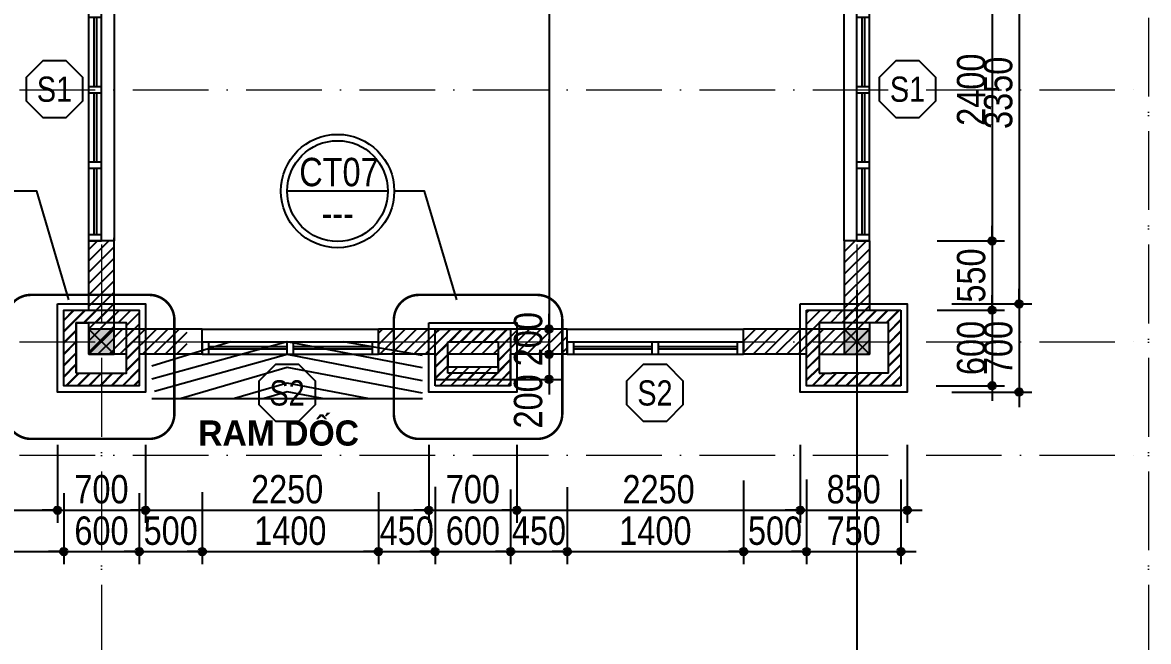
# Model space of a CAD drawing. Header units: millimetres. Extents: x 1201 to 176852, y 279 to 65351.
# Drawn here: x 32302 to 41245, y 6168 to 11081 of the extents above; entities that cross this region are included whole.
import ezdxf
from ezdxf.enums import TextEntityAlignment as Align

# ---------------------------------------------------------------- set-up
doc = ezdxf.new("R2010")
doc.units = ezdxf.units.MM
doc.linetypes.add('ACAD_ISO10W100', pattern=[18, 12, -3, 0, -3])
doc.linetypes.add('DASHED2', pattern=[0.375, 0.25, -0.125])
for name, color, linetype in [('009', 251, 'Continuous'), ('daucat', 220, 'Continuous'), ('DIM', 1, 'Continuous'), ('DOOR', 20, 'Continuous'), ('HACTH', 8, 'Continuous'), ('MEDIUM', 2, 'Continuous'), ('TAGS', 60, 'Continuous'), ('TEXT', 7, 'Continuous'), ('TUONG', 131, 'Continuous'), ('WALL', 4, 'Continuous')]:
    doc.layers.add(name, color=color, linetype=linetype)
doc.layers.add('NET-THAY', color=2, linetype='Continuous', lineweight=13)
doc.layers.add('TRUC', color=24, linetype='Continuous', lineweight=0)
doc.styles.add('HEL-CONDENSE', font='')
doc.styles.add('SWISS-CONDENSE', font='')
doc.styles.add('VNI-HELVE-CONDENSEN', font='')
doc.styles.get('HEL-CONDENSE').set_extended_font_data('VNI-Helve-Condense')
doc.styles.get('SWISS-CONDENSE').set_extended_font_data('VNI-Swiss-Condense')
doc.styles.get('VNI-HELVE-CONDENSEN').set_extended_font_data('VNI-Helve-Condense')
doc.dimstyles.new('D100', dxfattribs={"dimtxt": 225, "dimasz": 1.2, "dimexe": 100, "dimexo": 0, "dimgap": 50, "dimtad": 1, "dimdec": 0, "dimzin": 13, "dimdsep": 46, "dimtxsty": 'HEL-CONDENSE', "dimblk": 'D50', "dimcen": 0, "dimclrd": 1, "dimclre": 1, "dimclrt": 7, "dimadec": 0, "dimazin": 0, "dimtfac": 1, "dimtdec": 0, "dimtmove": 0, "dimatfit": 3, "dimldrblk": 'D50', "dimfxl": 1, "dimtolj": 1, "dimtzin": 13, "dimarcsym": 0})

# ---------------------------------------------------------------- blocks, each defined once
blk = doc.blocks.new('D50')
at = {"layer": 'DIM'}
blk.add_hatch(color=256, dxfattribs=at).paths.add_polyline_path([(25, 0, 1), (-25, 0, 1)])
blk.add_line((25, 0), (100, 0), dxfattribs=at)
blk.add_circle((0, 0), 25, dxfattribs=at)
blk = doc.blocks.new('*D187')
at = {"layer": 'DEFPOINTS', "color": 0, "transparency": 16777216}
for p in [(38929.1, 8956.3), (32929.1, 3626.6), (38929.1, 2865)]:
    blk.add_point(p, dxfattribs=at)
at = {"layer": 'DIM', "color": 1, "lineweight": -2, "transparency": 16777216}
for p, q in [((38929.1, 8956.3), (38929.1, 2765)), ((32929.1, 3626.6), (32929.1, 2765)), ((32930.3, 2865), (38927.9, 2865))]:
    blk.add_line(p, q, dxfattribs=at)
at = {"layer": 'DIM', "color": 1, "lineweight": -2, "transparency": 16777216, "xscale": 1.199999999999999, "yscale": 1.199999999999999, "zscale": 1.199999999999999, "rotation": 180}
blk.add_blockref('D50', (32929.1, 2865), dxfattribs=at)
at = {"layer": 'DIM', "color": 1, "lineweight": -2, "transparency": 16777216, "xscale": 1.199999999999999, "yscale": 1.199999999999999, "zscale": 1.199999999999999}
blk.add_blockref('D50', (38929.1, 2865), dxfattribs=at)
at = {"layer": 'DIM', "color": 7, "transparency": 16777216, "insert": (35929.1, 3029.9), "char_height": 225, "attachment_point": 5, "style": 'HEL-CONDENSE'}
blk.add_mtext('\\A1;6000', dxfattribs=at)
blk = doc.blocks.new('A$C225A2996')
at = {"layer": 'WALL'}
blk.add_hatch(color=4, dxfattribs=at).paths.add_polyline_path([(531.4, 81.6), (731.4, 81.6), (731.4, 281.6), (531.4, 281.6)])
at = {"layer": 'WALL', "color": 4}
for p, q in [((531.4, 281.6), (731.4, 81.6)), ((531.4, 81.6), (731.4, 281.6))]:
    blk.add_line(p, q, dxfattribs=at)
blk.add_lwpolyline([(531.4, 81.6), (731.4, 81.6), (731.4, 281.6), (531.4, 281.6)], close=True, dxfattribs=at)
blk = doc.blocks.new('*D140')
at = {"layer": 'DEFPOINTS', "color": 0, "transparency": 16777216}
for p in [(39683, 12197.7), (39683, 8847.7), (40217.9, 8847.7)]:
    blk.add_point(p, dxfattribs=at)
at = {"layer": 'DIM', "color": 1, "lineweight": -2, "transparency": 16777216}
for p, q in [((39683, 12197.7), (40317.9, 12197.7)), ((40217.9, 12196.5), (40217.9, 8848.9)), ((39683, 8847.7), (40317.9, 8847.7))]:
    blk.add_line(p, q, dxfattribs=at)
at = {"layer": 'DIM', "color": 1, "lineweight": -2, "transparency": 16777216, "xscale": 1.199999999999999, "yscale": 1.199999999999999, "zscale": 1.199999999999999}
for p, rotation in [((40217.9, 12197.7), 90), ((40217.9, 8847.7), 270)]:
    blk.add_blockref('D50', p, dxfattribs=dict(at, rotation=rotation))
at = {"layer": 'DIM', "color": 7, "transparency": 16777216, "insert": (40053, 10522.7), "char_height": 225, "attachment_point": 5, "rotation": 90, "style": 'HEL-CONDENSE'}
blk.add_mtext('\\A1;3350', dxfattribs=at)
blk = doc.blocks.new('*D141')
at = {"layer": 'DEFPOINTS', "color": 0, "transparency": 16777216}
for p in [(39683, 8847.7), (39683, 8147.7), (40217.9, 8147.7)]:
    blk.add_point(p, dxfattribs=at)
at = {"layer": 'DIM', "color": 1, "lineweight": -2, "transparency": 16777216}
for p, q in [((39683, 8847.7), (40317.9, 8847.7)), ((40217.9, 8846.5), (40217.9, 8148.9)), ((39683, 8147.7), (40317.9, 8147.7))]:
    blk.add_line(p, q, dxfattribs=at)
at = {"layer": 'DIM', "color": 1, "lineweight": -2, "transparency": 16777216, "xscale": 1.199999999999999, "yscale": 1.199999999999999, "zscale": 1.199999999999999}
for p, rotation in [((40217.9, 8847.7), 90), ((40217.9, 8147.7), 270)]:
    blk.add_blockref('D50', p, dxfattribs=dict(at, rotation=rotation))
at = {"layer": 'DIM', "color": 7, "transparency": 16777216, "insert": (40053, 8497.7), "char_height": 225, "attachment_point": 5, "rotation": 90, "style": 'HEL-CONDENSE'}
blk.add_mtext('\\A1;700', dxfattribs=at)
blk = doc.blocks.new('*D157')
at = {"layer": 'DEFPOINTS', "color": 0, "transparency": 16777216}
for p in [(30279.1, 7705.3), (32579.1, 7729.6), (32579.1, 7210.2)]:
    blk.add_point(p, dxfattribs=at)
at = {"layer": 'DIM', "color": 1, "lineweight": -2, "transparency": 16777216}
for p, q in [((30279.1, 7705.3), (30279.1, 7110.2)), ((32579.1, 7729.6), (32579.1, 7110.2)), ((30280.3, 7210.2), (32577.9, 7210.2))]:
    blk.add_line(p, q, dxfattribs=at)
at = {"layer": 'DIM', "color": 1, "lineweight": -2, "transparency": 16777216, "xscale": 1.199999999999999, "yscale": 1.199999999999999, "zscale": 1.199999999999999, "rotation": 180}
blk.add_blockref('D50', (30279.1, 7210.2), dxfattribs=at)
at = {"layer": 'DIM', "color": 1, "lineweight": -2, "transparency": 16777216, "xscale": 1.199999999999999, "yscale": 1.199999999999999, "zscale": 1.199999999999999}
blk.add_blockref('D50', (32579.1, 7210.2), dxfattribs=at)
at = {"layer": 'DIM', "color": 7, "transparency": 16777216, "insert": (31429.1, 7375.1), "char_height": 225, "attachment_point": 5, "style": 'HEL-CONDENSE'}
blk.add_mtext('\\A1;2300', dxfattribs=at)
blk = doc.blocks.new('*D158')
at = {"layer": 'DEFPOINTS', "color": 0, "transparency": 16777216}
for p in [(32579.1, 7729.6), (33279.1, 7729.6), (33279.1, 7210.2)]:
    blk.add_point(p, dxfattribs=at)
at = {"layer": 'DIM', "color": 1, "lineweight": -2, "transparency": 16777216}
for p, q in [((32579.1, 7729.6), (32579.1, 7110.2)), ((33279.1, 7729.6), (33279.1, 7110.2)), ((32580.3, 7210.2), (33277.9, 7210.2))]:
    blk.add_line(p, q, dxfattribs=at)
at = {"layer": 'DIM', "color": 1, "lineweight": -2, "transparency": 16777216, "xscale": 1.199999999999999, "yscale": 1.199999999999999, "zscale": 1.199999999999999, "rotation": 180}
blk.add_blockref('D50', (32579.1, 7210.2), dxfattribs=at)
at = {"layer": 'DIM', "color": 1, "lineweight": -2, "transparency": 16777216, "xscale": 1.199999999999999, "yscale": 1.199999999999999, "zscale": 1.199999999999999}
blk.add_blockref('D50', (33279.1, 7210.2), dxfattribs=at)
at = {"layer": 'DIM', "color": 7, "transparency": 16777216, "insert": (32929.1, 7375.1), "char_height": 225, "attachment_point": 5, "style": 'HEL-CONDENSE'}
blk.add_mtext('\\A1;700', dxfattribs=at)
blk = doc.blocks.new('*D159')
at = {"layer": 'DEFPOINTS', "color": 0, "transparency": 16777216}
for p in [(33279.1, 7729.6), (35529.1, 7729.6), (35529.1, 7210.2)]:
    blk.add_point(p, dxfattribs=at)
at = {"layer": 'DIM', "color": 1, "lineweight": -2, "transparency": 16777216}
for p, q in [((33279.1, 7729.6), (33279.1, 7110.2)), ((35529.1, 7729.6), (35529.1, 7110.2)), ((33280.3, 7210.2), (35527.9, 7210.2))]:
    blk.add_line(p, q, dxfattribs=at)
at = {"layer": 'DIM', "color": 1, "lineweight": -2, "transparency": 16777216, "xscale": 1.199999999999999, "yscale": 1.199999999999999, "zscale": 1.199999999999999, "rotation": 180}
blk.add_blockref('D50', (33279.1, 7210.2), dxfattribs=at)
at = {"layer": 'DIM', "color": 1, "lineweight": -2, "transparency": 16777216, "xscale": 1.199999999999999, "yscale": 1.199999999999999, "zscale": 1.199999999999999}
blk.add_blockref('D50', (35529.1, 7210.2), dxfattribs=at)
at = {"layer": 'DIM', "color": 7, "transparency": 16777216, "insert": (34404.1, 7375.1), "char_height": 225, "attachment_point": 5, "style": 'HEL-CONDENSE'}
blk.add_mtext('\\A1;2250', dxfattribs=at)
blk = doc.blocks.new('*D160')
at = {"layer": 'DEFPOINTS', "color": 0, "transparency": 16777216}
for p in [(35529.1, 7729.6), (36229.1, 7729.6), (36229.1, 7210.2)]:
    blk.add_point(p, dxfattribs=at)
at = {"layer": 'DIM', "color": 1, "lineweight": -2, "transparency": 16777216}
for p, q in [((35529.1, 7729.6), (35529.1, 7110.2)), ((36229.1, 7729.6), (36229.1, 7110.2)), ((35530.3, 7210.2), (36227.9, 7210.2))]:
    blk.add_line(p, q, dxfattribs=at)
at = {"layer": 'DIM', "color": 1, "lineweight": -2, "transparency": 16777216, "xscale": 1.199999999999999, "yscale": 1.199999999999999, "zscale": 1.199999999999999, "rotation": 180}
blk.add_blockref('D50', (35529.1, 7210.2), dxfattribs=at)
at = {"layer": 'DIM', "color": 1, "lineweight": -2, "transparency": 16777216, "xscale": 1.199999999999999, "yscale": 1.199999999999999, "zscale": 1.199999999999999}
blk.add_blockref('D50', (36229.1, 7210.2), dxfattribs=at)
at = {"layer": 'DIM', "color": 7, "transparency": 16777216, "insert": (35879.1, 7375.1), "char_height": 225, "attachment_point": 5, "style": 'HEL-CONDENSE'}
blk.add_mtext('\\A1;700', dxfattribs=at)
blk = doc.blocks.new('*D161')
at = {"layer": 'DEFPOINTS', "color": 0, "transparency": 16777216}
for p in [(36229.1, 7729.6), (38479.1, 7729.6), (38479.1, 7210.2)]:
    blk.add_point(p, dxfattribs=at)
at = {"layer": 'DIM', "color": 1, "lineweight": -2, "transparency": 16777216}
for p, q in [((36229.1, 7729.6), (36229.1, 7110.2)), ((38479.1, 7729.6), (38479.1, 7110.2)), ((36230.3, 7210.2), (38477.9, 7210.2))]:
    blk.add_line(p, q, dxfattribs=at)
at = {"layer": 'DIM', "color": 1, "lineweight": -2, "transparency": 16777216, "xscale": 1.199999999999999, "yscale": 1.199999999999999, "zscale": 1.199999999999999, "rotation": 180}
blk.add_blockref('D50', (36229.1, 7210.2), dxfattribs=at)
at = {"layer": 'DIM', "color": 1, "lineweight": -2, "transparency": 16777216, "xscale": 1.199999999999999, "yscale": 1.199999999999999, "zscale": 1.199999999999999}
blk.add_blockref('D50', (38479.1, 7210.2), dxfattribs=at)
at = {"layer": 'DIM', "color": 7, "transparency": 16777216, "insert": (37354.1, 7375.1), "char_height": 225, "attachment_point": 5, "style": 'HEL-CONDENSE'}
blk.add_mtext('\\A1;2250', dxfattribs=at)
blk = doc.blocks.new('*D162')
at = {"layer": 'DEFPOINTS', "color": 0, "transparency": 16777216}
for p in [(38479.1, 7729.6), (39329.1, 7729.6), (39329.1, 7210.2)]:
    blk.add_point(p, dxfattribs=at)
at = {"layer": 'DIM', "color": 1, "lineweight": -2, "transparency": 16777216}
for p, q in [((38479.1, 7729.6), (38479.1, 7110.2)), ((39329.1, 7729.6), (39329.1, 7110.2)), ((38480.3, 7210.2), (39327.9, 7210.2))]:
    blk.add_line(p, q, dxfattribs=at)
at = {"layer": 'DIM', "color": 1, "lineweight": -2, "transparency": 16777216, "xscale": 1.199999999999999, "yscale": 1.199999999999999, "zscale": 1.199999999999999, "rotation": 180}
blk.add_blockref('D50', (38479.1, 7210.2), dxfattribs=at)
at = {"layer": 'DIM', "color": 1, "lineweight": -2, "transparency": 16777216, "xscale": 1.199999999999999, "yscale": 1.199999999999999, "zscale": 1.199999999999999}
blk.add_blockref('D50', (39329.1, 7210.2), dxfattribs=at)
at = {"layer": 'DIM', "color": 7, "transparency": 16777216, "insert": (38904.1, 7375.1), "char_height": 225, "attachment_point": 5, "style": 'HEL-CONDENSE'}
blk.add_mtext('\\A1;850', dxfattribs=at)
blk = doc.blocks.new('s11')
at = {"layer": 'DOOR'}
for p, q in [((0, 0), (0, -100)), ((1400, 0), (0, 0)), ((50, 0), (50, -100)), ((1350, 0), (1350, -100)), ((1400, 0), (1400, -100)), ((1400, -100), (0, -100))]:
    blk.add_line(p, q, dxfattribs=at)
at = {"layer": 'DOOR', "linetype": 'ByBlock', "lineweight": -2}
for p, q in [((675, -100), (675, 0)), ((725, -100), (725, 0))]:
    blk.add_line(p, q, dxfattribs=at)
at = {"layer": 'DOOR', "color": 251}
for p, q in [((50, -40), (675, -40)), ((50, -60), (675, -60)), ((725, -40), (1350, -40)), ((725, -60), (1350, -60))]:
    blk.add_line(p, q, dxfattribs=at)
blk = doc.blocks.new('A$C1CA434F2')
at = {"layer": 'DOOR'}
for p, q in [((-289.1, -309.3), (-289.1, -409.3)), ((-289.1, -309.3), (2110.9, -309.3)), ((-239.1, -309.3), (-239.1, -409.3)), ((885.9, -309.3), (885.9, -409.3)), ((935.9, -309.3), (935.9, -409.3)), ((1486.2, -309.3), (1486.2, -409.3)), ((1536.2, -309.3), (1536.2, -409.3)), ((2060.9, -309.3), (2060.9, -409.3)), ((2110.9, -309.3), (2110.9, -409.3)), ((-289.1, -409.3), (2110.9, -409.3))]:
    blk.add_line(p, q, dxfattribs=at)
at = {"layer": 'DOOR', "color": 251}
for p, q in [((285.2, -349.3), (-239.1, -349.3)), ((885.9, -349.3), (335.2, -349.3)), ((1486.2, -349.3), (935.9, -349.3)), ((2060.9, -349.3), (1536.2, -349.3)), ((285.2, -369.3), (-239.1, -369.3)), ((885.9, -369.3), (335.2, -369.3)), ((1486.2, -369.3), (935.9, -369.3)), ((2060.9, -369.3), (1536.2, -369.3))]:
    blk.add_line(p, q, dxfattribs=at)
at = {"layer": 'DOOR', "linetype": 'ByBlock', "lineweight": -2}
for p, q in [((285.2, -409.3), (285.2, -309.3)), ((335.2, -409.3), (335.2, -309.3))]:
    blk.add_line(p, q, dxfattribs=at)
blk = doc.blocks.new('KH-CUADI')
at = {"layer": 'TAGS'}
blk.add_lwpolyline([(-124, 300), (-300, 124), (-300, -124), (-124, -300), (124, -300), (300, -124), (300, 124), (124, 300)], close=True, dxfattribs=at)
at = {"layer": 'TAGS', "style": 'VNI-HELVE-CONDENSEN'}
blk.add_attdef('D', text='', height=300, dxfattribs=at).set_placement((0, 0), align=Align.MIDDLE)
blk = doc.blocks.new('*D632')
at = {"layer": 'DEFPOINTS', "color": 0, "transparency": 16777216}
for p in [(39520.1, 11747.7), (39567, 9347.7), (40002.8, 9347.7)]:
    blk.add_point(p, dxfattribs=at)
at = {"layer": 'DIM', "color": 1, "lineweight": -2, "transparency": 16777216}
for p, q in [((39520.1, 11747.7), (40102.8, 11747.7)), ((40002.8, 11746.5), (40002.8, 9348.9)), ((39567, 9347.7), (40102.8, 9347.7))]:
    blk.add_line(p, q, dxfattribs=at)
at = {"layer": 'DIM', "color": 1, "lineweight": -2, "transparency": 16777216, "xscale": 1.199999999999999, "yscale": 1.199999999999999, "zscale": 1.199999999999999}
for p, rotation in [((40002.8, 11747.7), 90), ((40002.8, 9347.7), 270)]:
    blk.add_blockref('D50', p, dxfattribs=dict(at, rotation=rotation))
at = {"layer": 'DIM', "color": 7, "transparency": 16777216, "insert": (39837.9, 10547.7), "char_height": 225, "attachment_point": 5, "rotation": 90, "style": 'HEL-CONDENSE'}
blk.add_mtext('\\A1;2400', dxfattribs=at)
blk = doc.blocks.new('*D633')
at = {"layer": 'DEFPOINTS', "color": 0, "transparency": 16777216}
for p in [(39567, 9347.7), (39567, 8797.7), (40002.8, 8797.7)]:
    blk.add_point(p, dxfattribs=at)
at = {"layer": 'DIM', "color": 1, "lineweight": -2, "transparency": 16777216}
for p, q in [((39567, 9347.7), (40102.8, 9347.7)), ((40002.8, 9346.5), (40002.8, 8798.9)), ((39567, 8797.7), (40102.8, 8797.7))]:
    blk.add_line(p, q, dxfattribs=at)
at = {"layer": 'DIM', "color": 1, "lineweight": -2, "transparency": 16777216, "xscale": 1.199999999999999, "yscale": 1.199999999999999, "zscale": 1.199999999999999}
for p, rotation in [((40002.8, 9347.7), 90), ((40002.8, 8797.7), 270)]:
    blk.add_blockref('D50', p, dxfattribs=dict(at, rotation=rotation))
at = {"layer": 'DIM', "color": 7, "transparency": 16777216, "insert": (39837.9, 9072.7), "char_height": 225, "attachment_point": 5, "rotation": 90, "style": 'HEL-CONDENSE'}
blk.add_mtext('\\A1;550', dxfattribs=at)
blk = doc.blocks.new('*D634')
at = {"layer": 'DEFPOINTS', "color": 0, "transparency": 16777216}
for p in [(39567, 8797.7), (39558.8, 8197.7), (40002.8, 8197.7)]:
    blk.add_point(p, dxfattribs=at)
at = {"layer": 'DIM', "color": 1, "lineweight": -2, "transparency": 16777216}
for p, q in [((39567, 8797.7), (40102.8, 8797.7)), ((40002.8, 8796.5), (40002.8, 8198.9)), ((39558.8, 8197.7), (40102.8, 8197.7))]:
    blk.add_line(p, q, dxfattribs=at)
at = {"layer": 'DIM', "color": 1, "lineweight": -2, "transparency": 16777216, "xscale": 1.199999999999999, "yscale": 1.199999999999999, "zscale": 1.199999999999999}
for p, rotation in [((40002.8, 8797.7), 90), ((40002.8, 8197.7), 270)]:
    blk.add_blockref('D50', p, dxfattribs=dict(at, rotation=rotation))
at = {"layer": 'DIM', "color": 7, "transparency": 16777216, "insert": (39837.9, 8497.7), "char_height": 225, "attachment_point": 5, "rotation": 90, "style": 'HEL-CONDENSE'}
blk.add_mtext('\\A1;600', dxfattribs=at)
blk = doc.blocks.new('*D635')
at = {"layer": 'DEFPOINTS', "color": 0, "transparency": 16777216}
for p in [(32629.1, 7346.6), (33229.1, 7346.6), (33229.1, 6881.2)]:
    blk.add_point(p, dxfattribs=at)
at = {"layer": 'DIM', "color": 1, "lineweight": -2, "transparency": 16777216}
for p, q in [((32629.1, 7346.6), (32629.1, 6781.2)), ((33229.1, 7346.6), (33229.1, 6781.2)), ((32630.3, 6881.2), (33227.9, 6881.2))]:
    blk.add_line(p, q, dxfattribs=at)
at = {"layer": 'DIM', "color": 1, "lineweight": -2, "transparency": 16777216, "xscale": 1.199999999999999, "yscale": 1.199999999999999, "zscale": 1.199999999999999, "rotation": 180}
blk.add_blockref('D50', (32629.1, 6881.2), dxfattribs=at)
at = {"layer": 'DIM', "color": 1, "lineweight": -2, "transparency": 16777216, "xscale": 1.199999999999999, "yscale": 1.199999999999999, "zscale": 1.199999999999999}
blk.add_blockref('D50', (33229.1, 6881.2), dxfattribs=at)
at = {"layer": 'DIM', "color": 7, "transparency": 16777216, "insert": (32929.1, 7046.1), "char_height": 225, "attachment_point": 5, "style": 'HEL-CONDENSE'}
blk.add_mtext('\\A1;600', dxfattribs=at)
blk = doc.blocks.new('*D636')
at = {"layer": 'DEFPOINTS', "color": 0, "transparency": 16777216}
for p in [(33229.1, 7346.6), (33729.1, 7353.3), (33729.1, 6881.2)]:
    blk.add_point(p, dxfattribs=at)
at = {"layer": 'DIM', "color": 1, "lineweight": -2, "transparency": 16777216}
for p, q in [((33229.1, 7346.6), (33229.1, 6781.2)), ((33729.1, 7353.3), (33729.1, 6781.2)), ((33230.3, 6881.2), (33727.9, 6881.2))]:
    blk.add_line(p, q, dxfattribs=at)
at = {"layer": 'DIM', "color": 1, "lineweight": -2, "transparency": 16777216, "xscale": 1.199999999999999, "yscale": 1.199999999999999, "zscale": 1.199999999999999, "rotation": 180}
blk.add_blockref('D50', (33229.1, 6881.2), dxfattribs=at)
at = {"layer": 'DIM', "color": 1, "lineweight": -2, "transparency": 16777216, "xscale": 1.199999999999999, "yscale": 1.199999999999999, "zscale": 1.199999999999999}
blk.add_blockref('D50', (33729.1, 6881.2), dxfattribs=at)
at = {"layer": 'DIM', "color": 7, "transparency": 16777216, "insert": (33479.1, 7046.1), "char_height": 225, "attachment_point": 5, "style": 'HEL-CONDENSE'}
blk.add_mtext('\\A1;500', dxfattribs=at)
blk = doc.blocks.new('*D637')
at = {"layer": 'DEFPOINTS', "color": 0, "transparency": 16777216}
for p in [(33729.1, 7353.3), (35129.1, 7353.3), (35129.1, 6881.2)]:
    blk.add_point(p, dxfattribs=at)
at = {"layer": 'DIM', "color": 1, "lineweight": -2, "transparency": 16777216}
for p, q in [((33729.1, 7353.3), (33729.1, 6781.2)), ((35129.1, 7353.3), (35129.1, 6781.2)), ((33730.3, 6881.2), (35127.9, 6881.2))]:
    blk.add_line(p, q, dxfattribs=at)
at = {"layer": 'DIM', "color": 1, "lineweight": -2, "transparency": 16777216, "xscale": 1.199999999999999, "yscale": 1.199999999999999, "zscale": 1.199999999999999, "rotation": 180}
blk.add_blockref('D50', (33729.1, 6881.2), dxfattribs=at)
at = {"layer": 'DIM', "color": 1, "lineweight": -2, "transparency": 16777216, "xscale": 1.199999999999999, "yscale": 1.199999999999999, "zscale": 1.199999999999999}
blk.add_blockref('D50', (35129.1, 6881.2), dxfattribs=at)
at = {"layer": 'DIM', "color": 7, "transparency": 16777216, "insert": (34429.1, 7046.1), "char_height": 225, "attachment_point": 5, "style": 'HEL-CONDENSE'}
blk.add_mtext('\\A1;1400', dxfattribs=at)
blk = doc.blocks.new('*D638')
at = {"layer": 'DEFPOINTS', "color": 0, "transparency": 16777216}
for p in [(35129.1, 7353.3), (35579.1, 7396.6), (35579.1, 6881.2)]:
    blk.add_point(p, dxfattribs=at)
at = {"layer": 'DIM', "color": 1, "lineweight": -2, "transparency": 16777216}
for p, q in [((35129.1, 7353.3), (35129.1, 6781.2)), ((35579.1, 7396.6), (35579.1, 6781.2)), ((35130.3, 6881.2), (35577.9, 6881.2))]:
    blk.add_line(p, q, dxfattribs=at)
at = {"layer": 'DIM', "color": 1, "lineweight": -2, "transparency": 16777216, "xscale": 1.199999999999999, "yscale": 1.199999999999999, "zscale": 1.199999999999999, "rotation": 180}
blk.add_blockref('D50', (35129.1, 6881.2), dxfattribs=at)
at = {"layer": 'DIM', "color": 1, "lineweight": -2, "transparency": 16777216, "xscale": 1.199999999999999, "yscale": 1.199999999999999, "zscale": 1.199999999999999}
blk.add_blockref('D50', (35579.1, 6881.2), dxfattribs=at)
at = {"layer": 'DIM', "color": 7, "transparency": 16777216, "insert": (35354.1, 7046.1), "char_height": 225, "attachment_point": 5, "style": 'HEL-CONDENSE'}
blk.add_mtext('\\A1;450', dxfattribs=at)
blk = doc.blocks.new('*D639')
at = {"layer": 'DEFPOINTS', "color": 0, "transparency": 16777216}
for p in [(35579.1, 7396.6), (36179.1, 7375), (36179.1, 6881.2)]:
    blk.add_point(p, dxfattribs=at)
at = {"layer": 'DIM', "color": 1, "lineweight": -2, "transparency": 16777216}
for p, q in [((35579.1, 7396.6), (35579.1, 6781.2)), ((36179.1, 7375), (36179.1, 6781.2)), ((35580.3, 6881.2), (36177.9, 6881.2))]:
    blk.add_line(p, q, dxfattribs=at)
at = {"layer": 'DIM', "color": 1, "lineweight": -2, "transparency": 16777216, "xscale": 1.199999999999999, "yscale": 1.199999999999999, "zscale": 1.199999999999999, "rotation": 180}
blk.add_blockref('D50', (35579.1, 6881.2), dxfattribs=at)
at = {"layer": 'DIM', "color": 1, "lineweight": -2, "transparency": 16777216, "xscale": 1.199999999999999, "yscale": 1.199999999999999, "zscale": 1.199999999999999}
blk.add_blockref('D50', (36179.1, 6881.2), dxfattribs=at)
at = {"layer": 'DIM', "color": 7, "transparency": 16777216, "insert": (35879.1, 7046.1), "char_height": 225, "attachment_point": 5, "style": 'HEL-CONDENSE'}
blk.add_mtext('\\A1;600', dxfattribs=at)
blk = doc.blocks.new('*D640')
at = {"layer": 'DEFPOINTS', "color": 0, "transparency": 16777216}
for p in [(36179.1, 7375), (36629.1, 7393.5), (36629.1, 6881.2)]:
    blk.add_point(p, dxfattribs=at)
at = {"layer": 'DIM', "color": 1, "lineweight": -2, "transparency": 16777216}
for p, q in [((36179.1, 7375), (36179.1, 6781.2)), ((36629.1, 7393.5), (36629.1, 6781.2)), ((36180.3, 6881.2), (36627.9, 6881.2))]:
    blk.add_line(p, q, dxfattribs=at)
at = {"layer": 'DIM', "color": 1, "lineweight": -2, "transparency": 16777216, "xscale": 1.199999999999999, "yscale": 1.199999999999999, "zscale": 1.199999999999999, "rotation": 180}
blk.add_blockref('D50', (36179.1, 6881.2), dxfattribs=at)
at = {"layer": 'DIM', "color": 1, "lineweight": -2, "transparency": 16777216, "xscale": 1.199999999999999, "yscale": 1.199999999999999, "zscale": 1.199999999999999}
blk.add_blockref('D50', (36629.1, 6881.2), dxfattribs=at)
at = {"layer": 'DIM', "color": 7, "transparency": 16777216, "insert": (36404.1, 7046.1), "char_height": 225, "attachment_point": 5, "style": 'HEL-CONDENSE'}
blk.add_mtext('\\A1;450', dxfattribs=at)
blk = doc.blocks.new('*D641')
at = {"layer": 'DEFPOINTS', "color": 0, "transparency": 16777216}
for p in [(38029.1, 7446.8), (36629.1, 7393.5), (38029.1, 6881.2)]:
    blk.add_point(p, dxfattribs=at)
at = {"layer": 'DIM', "color": 1, "lineweight": -2, "transparency": 16777216}
for p, q in [((38029.1, 7446.8), (38029.1, 6781.2)), ((36629.1, 7393.5), (36629.1, 6781.2)), ((36630.3, 6881.2), (38027.9, 6881.2))]:
    blk.add_line(p, q, dxfattribs=at)
at = {"layer": 'DIM', "color": 1, "lineweight": -2, "transparency": 16777216, "xscale": 1.199999999999999, "yscale": 1.199999999999999, "zscale": 1.199999999999999, "rotation": 180}
blk.add_blockref('D50', (36629.1, 6881.2), dxfattribs=at)
at = {"layer": 'DIM', "color": 1, "lineweight": -2, "transparency": 16777216, "xscale": 1.199999999999999, "yscale": 1.199999999999999, "zscale": 1.199999999999999}
blk.add_blockref('D50', (38029.1, 6881.2), dxfattribs=at)
at = {"layer": 'DIM', "color": 7, "transparency": 16777216, "insert": (37329.1, 7046.1), "char_height": 225, "attachment_point": 5, "style": 'HEL-CONDENSE'}
blk.add_mtext('\\A1;1400', dxfattribs=at)
blk = doc.blocks.new('*D642')
at = {"layer": 'DEFPOINTS', "color": 0, "transparency": 16777216}
for p in [(38029.1, 7446.8), (38529.1, 7453.6), (38529.1, 6881.2)]:
    blk.add_point(p, dxfattribs=at)
at = {"layer": 'DIM', "color": 1, "lineweight": -2, "transparency": 16777216}
for p, q in [((38029.1, 7446.8), (38029.1, 6781.2)), ((38529.1, 7453.6), (38529.1, 6781.2)), ((38030.3, 6881.2), (38527.9, 6881.2))]:
    blk.add_line(p, q, dxfattribs=at)
at = {"layer": 'DIM', "color": 1, "lineweight": -2, "transparency": 16777216, "xscale": 1.199999999999999, "yscale": 1.199999999999999, "zscale": 1.199999999999999, "rotation": 180}
blk.add_blockref('D50', (38029.1, 6881.2), dxfattribs=at)
at = {"layer": 'DIM', "color": 1, "lineweight": -2, "transparency": 16777216, "xscale": 1.199999999999999, "yscale": 1.199999999999999, "zscale": 1.199999999999999}
blk.add_blockref('D50', (38529.1, 6881.2), dxfattribs=at)
at = {"layer": 'DIM', "color": 7, "transparency": 16777216, "insert": (38279.1, 7046.1), "char_height": 225, "attachment_point": 5, "style": 'HEL-CONDENSE'}
blk.add_mtext('\\A1;500', dxfattribs=at)
blk = doc.blocks.new('*D643')
at = {"layer": 'DEFPOINTS', "color": 0, "transparency": 16777216}
for p in [(38529.1, 7453.6), (39279.1, 7453.6), (39279.1, 6881.2)]:
    blk.add_point(p, dxfattribs=at)
at = {"layer": 'DIM', "color": 1, "lineweight": -2, "transparency": 16777216}
for p, q in [((38529.1, 7453.6), (38529.1, 6781.2)), ((39279.1, 7453.6), (39279.1, 6781.2)), ((38530.3, 6881.2), (39277.9, 6881.2))]:
    blk.add_line(p, q, dxfattribs=at)
at = {"layer": 'DIM', "color": 1, "lineweight": -2, "transparency": 16777216, "xscale": 1.199999999999999, "yscale": 1.199999999999999, "zscale": 1.199999999999999, "rotation": 180}
blk.add_blockref('D50', (38529.1, 6881.2), dxfattribs=at)
at = {"layer": 'DIM', "color": 1, "lineweight": -2, "transparency": 16777216, "xscale": 1.199999999999999, "yscale": 1.199999999999999, "zscale": 1.199999999999999}
blk.add_blockref('D50', (39279.1, 6881.2), dxfattribs=at)
at = {"layer": 'DIM', "color": 7, "transparency": 16777216, "insert": (38904.1, 7046.1), "char_height": 225, "attachment_point": 5, "style": 'HEL-CONDENSE'}
blk.add_mtext('\\A1;750', dxfattribs=at)
blk = doc.blocks.new('*D685')
at = {"layer": 'DEFPOINTS', "color": 0, "transparency": 16777216}
for p in [(36955.7, 16547.7), (36483.8, 8647.7), (36629.1, 8647.7)]:
    blk.add_point(p, dxfattribs=at)
at = {"layer": 'DIM', "color": 1, "lineweight": -2, "transparency": 16777216}
for p, q in [((36955.7, 16547.7), (36383.8, 16547.7)), ((36483.8, 16546.5), (36483.8, 8648.9)), ((36629.1, 8647.7), (36383.8, 8647.7))]:
    blk.add_line(p, q, dxfattribs=at)
at = {"layer": 'DIM', "color": 1, "lineweight": -2, "transparency": 16777216, "xscale": 1.199999999999999, "yscale": 1.199999999999999, "zscale": 1.199999999999999}
for p, rotation in [((36483.8, 16547.7), 90), ((36483.8, 8647.7), 270)]:
    blk.add_blockref('D50', p, dxfattribs=dict(at, rotation=rotation))
at = {"layer": 'DIM', "color": 7, "transparency": 16777216, "insert": (36318.9, 12597.7), "char_height": 225, "attachment_point": 5, "rotation": 90, "style": 'HEL-CONDENSE'}
blk.add_mtext('\\A1;7900', dxfattribs=at)
blk = doc.blocks.new('*D686')
at = {"layer": 'DEFPOINTS', "color": 0, "transparency": 16777216}
for p in [(36629.1, 8647.7), (36483.8, 8447.7), (36629.1, 8447.7)]:
    blk.add_point(p, dxfattribs=at)
at = {"layer": 'DIM', "color": 1, "lineweight": -2, "transparency": 16777216}
for p, q in [((36629.1, 8647.7), (36383.8, 8647.7)), ((36483.8, 8646.5), (36483.8, 8448.9)), ((36629.1, 8447.7), (36383.8, 8447.7))]:
    blk.add_line(p, q, dxfattribs=at)
at = {"layer": 'DIM', "color": 1, "lineweight": -2, "transparency": 16777216, "xscale": 1.199999999999999, "yscale": 1.199999999999999, "zscale": 1.199999999999999}
for p, rotation in [((36483.8, 8647.7), 90), ((36483.8, 8447.7), 270)]:
    blk.add_blockref('D50', p, dxfattribs=dict(at, rotation=rotation))
at = {"layer": 'DIM', "color": 7, "transparency": 16777216, "insert": (36318.9, 8567.7), "char_height": 225, "attachment_point": 5, "rotation": 90, "style": 'HEL-CONDENSE'}
blk.add_mtext('\\A1;200', dxfattribs=at)
blk = doc.blocks.new('*D687')
at = {"layer": 'DEFPOINTS', "color": 0, "transparency": 16777216}
for p in [(36629.1, 8447.7), (36168.4, 8247.7), (36483.8, 8247.7)]:
    blk.add_point(p, dxfattribs=at)
at = {"layer": 'DIM', "color": 1, "lineweight": -2, "transparency": 16777216}
for p, q in [((36629.1, 8447.7), (36383.8, 8447.7)), ((36483.8, 8446.5), (36483.8, 8248.9)), ((36168.4, 8247.7), (36583.8, 8247.7))]:
    blk.add_line(p, q, dxfattribs=at)
at = {"layer": 'DIM', "color": 1, "lineweight": -2, "transparency": 16777216, "xscale": 1.199999999999999, "yscale": 1.199999999999999, "zscale": 1.199999999999999}
for p, rotation in [((36483.8, 8447.7), 90), ((36483.8, 8247.7), 270)]:
    blk.add_blockref('D50', p, dxfattribs=dict(at, rotation=rotation))
at = {"layer": 'DIM', "color": 7, "transparency": 16777216, "insert": (36318.9, 8073.9), "char_height": 225, "attachment_point": 5, "rotation": 90, "style": 'HEL-CONDENSE'}
blk.add_mtext('\\A1;200', dxfattribs=at)
blk = doc.blocks.new('A$C5F494123')
at = {"layer": 'TAGS', "color": 254, "ltscale": 1000}
blk.add_line((400, 0), (-400, 0), dxfattribs=at)
at = {"layer": 'TAGS', "ltscale": 1000}
blk.add_circle((0, 0), 450, dxfattribs=at)
at = {"layer": 'TAGS', "color": 254, "ltscale": 1000}
blk.add_circle((0, 0), 400, dxfattribs=at)
at = {"layer": 'TAGS', "ltscale": 1000, "style": 'VNI-HELVE-CONDENSEN'}
blk.add_attdef('A', (-84, 67), '', height=225, dxfattribs=at)
blk.add_attdef('A', text='', height=225, dxfattribs=at).set_placement((1.1, -61.7), align=Align.TOP_CENTER)
blk = doc.blocks.new('*D565')
at = {"layer": 'DEFPOINTS', "color": 0, "linetype": 'Continuous', "transparency": 16777216}
for p in [(25029.1, 7068.8), (32629.1, 7068.8), (32629.1, 6881.2)]:
    blk.add_point(p, dxfattribs=at)
at = {"layer": 'DIM', "color": 1, "linetype": 'Continuous', "lineweight": -2, "transparency": 16777216}
for p, q in [((25029.1, 7068.8), (25029.1, 6781.2)), ((32629.1, 7068.8), (32629.1, 6781.2)), ((25030.3, 6881.2), (32627.9, 6881.2))]:
    blk.add_line(p, q, dxfattribs=at)
at = {"layer": 'DIM', "color": 1, "linetype": 'Continuous', "lineweight": -2, "transparency": 16777216, "xscale": 1.199999999999999, "yscale": 1.199999999999999, "zscale": 1.199999999999999, "rotation": 180}
blk.add_blockref('D50', (25029.1, 6881.2), dxfattribs=at)
at = {"layer": 'DIM', "color": 1, "linetype": 'Continuous', "lineweight": -2, "transparency": 16777216, "xscale": 1.199999999999999, "yscale": 1.199999999999999, "zscale": 1.199999999999999}
blk.add_blockref('D50', (32629.1, 6881.2), dxfattribs=at)
at = {"layer": 'DIM', "color": 7, "linetype": 'Continuous', "transparency": 16777216, "insert": (28829.1, 7046.1), "char_height": 225, "attachment_point": 5, "style": 'HEL-CONDENSE'}
blk.add_mtext('\\A1;7600', dxfattribs=at)

msp = doc.modelspace()

# ---------------------------------------------------------------- hatches: boundary and pattern name
at = {"layer": '009'}
h = msp.add_hatch(dxfattribs=at)
h.set_pattern_fill('ANSI31', color=256, scale=20, style=0)
h.set_pattern_definition([(45, (-1293072.07, -361212.86), (-44.9012806, 44.9012806), [])])
h.paths.add_polyline_path([(33029.078, 9098.673), (32829.078, 9098.673), (32829.078, 8797.694), (32629.078, 8797.694), (32629.078, 8197.694), (33229.078, 8197.694), (33229.078, 8447.694), (33611.052, 8447.694), (33611.052, 8647.694), (33029.078, 8647.694), (33029.078, 8447.694), (33129.078, 8447.694), (33129.078, 8297.694), (32729.078, 8297.694), (32729.078, 8697.694), (32829.078, 8697.694), (32829.078, 8647.694), (33029.078, 8647.694)])
h.paths.add_polyline_path([(33029.078, 9098.673), (33029.078, 9347.694), (32829.078, 9347.694), (32829.078, 9098.673)])
h.paths.add_polyline_path([(35129.078, 8647.694), (35129.078, 8447.694), (35579.078, 8447.694), (35579.078, 8247.694), (36179.078, 8247.694), (36179.078, 8447.694), (36629.078, 8447.694), (36629.078, 8647.694)])
h.paths.add_polyline_path([(35679.078, 8447.694), (36079.078, 8447.694), (36079.078, 8347.694), (35679.078, 8347.694)], flags=16)
h.paths.add_polyline_path([(38529.078, 8447.694), (38529.078, 8197.694), (39279.078, 8197.694), (39279.078, 8797.694), (39029.078, 8797.694), (39029.078, 9347.694), (38829.078, 9347.694), (38829.078, 8647.694), (39029.078, 8647.694), (39029.078, 8697.694), (39179.078, 8697.694), (39179.078, 8297.694), (38729.078, 8297.694), (38629.078, 8297.694), (38629.078, 8447.694), (38829.078, 8447.694), (38829.078, 8647.694), (38029.078, 8647.694), (38029.078, 8447.694)])
h.paths.add_polyline_path([(36147.712, 8297.844), (36147.712, 8837.544), (36490.012, 8837.544), (36490.012, 8297.844)], flags=9)
h = msp.add_hatch(dxfattribs=at)
h.set_pattern_fill('ANSI31', color=256, scale=20, style=0)
h.set_pattern_definition([(45, (-1293494.614, -402769.946), (-44.9012806, 44.9012806), [])])
h.paths.add_polyline_path([(32629.078, 8797.694), (32629.078, 8197.694), (33229.078, 8197.694), (33229.078, 8797.694)])
h.paths.add_polyline_path([(32729.078, 8697.694), (33129.078, 8697.694), (33129.078, 8297.694), (32729.078, 8297.694)], flags=16)
h.paths.add_polyline_path([(32829.078, 8647.694), (33029.078, 8647.694), (33029.078, 8447.694), (32829.078, 8447.694)], flags=0)
h.paths.add_polyline_path([(35579.078, 8197.694), (36179.078, 8197.694), (36179.078, 8647.694), (35579.078, 8647.694)])
h.paths.add_polyline_path([(35679.078, 8547.694), (36079.078, 8547.694), (36079.078, 8297.694), (35679.078, 8297.694)], flags=16)
h.paths.add_polyline_path([(38529.078, 8197.694), (39279.078, 8197.694), (39279.078, 8797.694), (38529.078, 8797.694)])
h.paths.add_polyline_path([(38629.078, 8697.694), (39179.078, 8697.694), (39179.078, 8297.694), (38729.078, 8297.694), (38629.078, 8297.694)], flags=16)
h.paths.add_polyline_path([(38829.078, 8647.694), (39029.078, 8647.694), (39029.078, 8447.694), (38829.078, 8447.694)], flags=0)

# ---------------------------------------------------------------- linework, layer by layer
for p, q in [((32929.078, 8547.694), (32929.078, 8547.694, 20000)), ((38929.078, 8547.694), (38929.078, 8547.694, 20000))]:
    msp.add_line(p, q)
at = {"layer": 'daucat', "linetype": 'DASHED2', "ltscale": 500, "const_width": 20}
for points in [[(32370.15, 8919.174), (33308.295, 8919.174, -0.41421356), (33508.295, 8719.174), (33508.295, 7976.018, -0.41421356), (33308.295, 7776.018), (32370.15, 7776.018, -0.41421356), (32170.15, 7976.018), (32170.15, 8719.174, -0.41421356)], [(35451.238, 8919.174), (36389.383, 8919.174, -0.41421356), (36589.383, 8719.174), (36589.383, 7976.018, -0.41421356), (36389.383, 7776.018), (35451.238, 7776.018, -0.41421356), (35251.238, 7976.018), (35251.238, 8719.174, -0.41421356)]]:
    msp.add_lwpolyline(points, format="xyb", close=True, dxfattribs=at)
at = {"layer": 'DIM'}
msp.add_line((33329.078, 8097.694), (35479.078, 8097.694), dxfattribs=at)
at = {"layer": 'HACTH'}
for points in [[(35479.078, 8340.041), (34404.078, 8547.694), (33329.078, 8249.494)], [(33956.806, 8547.694), (33329.078, 8352.091)], [(35479.078, 8436.839), (34851.35, 8547.694)], [(35479.078, 8237.444), (34404.078, 8445.097), (33351.436, 8152.026)], [(35479.078, 8138.847), (34404.078, 8342.5), (33561.849, 8097.694)], [(35044.162, 8097.694), (34404.078, 8218.955), (33986.894, 8097.694)], [(34684.883, 8097.694), (34404.078, 8150.891), (34221.06, 8097.694)]]:
    msp.add_lwpolyline(points, dxfattribs=at)
at = {"layer": 'MEDIUM'}
for p, q in [((33029.078, 11747.694), (33029.078, 9347.694)), ((38829.078, 9347.694), (38829.078, 11747.694)), ((33729.078, 8647.694), (35129.078, 8647.694)), ((36629.078, 8647.694), (38029.078, 8647.694))]:
    msp.add_line(p, q, dxfattribs=at)
at = {"layer": 'NET-THAY'}
msp.add_line((33029.078, 11747.694), (33029.078, 9347.694), dxfattribs=at)
at = {"layer": 'NET-THAY', "linetype": 'ByBlock', "lineweight": -2}
for points in [[(32579.078, 8847.694), (33279.078, 8847.694), (33279.078, 8147.694), (32579.078, 8147.694)], [(38479.078, 8847.694), (39329.078, 8847.694), (39329.078, 8147.694), (38479.078, 8147.694)], [(35529.078, 8697.694), (36229.078, 8697.694), (36229.078, 8147.694), (35529.078, 8147.694)]]:
    msp.add_lwpolyline(points, close=True, dxfattribs=at)
at = {"layer": 'TEXT', "color": 7, "linetype": 'ByBlock'}
for points in [[(32670.166, 8879.964), (32414.603, 9743.127), (32173.259, 9743.127)], [(35751.254, 8879.964), (35495.691, 9743.127), (35254.347, 9743.127)]]:
    msp.add_lwpolyline(points, dxfattribs=at)
at = {"layer": 'TRUC', "linetype": 'ACAD_ISO10W100', "ltscale": 50}
for points in [[(3475.094, 24619.951), (41245.405, 24619.951), (41245.405, 3517.922), (3475.094, 3517.922)], [(3475.094, 24594.951), (41245.405, 24594.951), (41245.405, 3517.922), (3475.094, 3517.922)]]:
    msp.add_lwpolyline(points, close=True, dxfattribs=at)
for points in [[(32929.078, 24619.951), (32929.078, 3517.922)], [(32929.078, 24619.951), (32929.078, 3517.922)], [(32929.078, 24594.951), (32929.078, 3517.922)], [(32929.078, 24594.951), (32929.078, 3517.922)], [(38929.078, 24619.951), (38929.078, 8847.694)], [(38929.078, 24594.951), (38929.078, 3517.922)], [(3475.094, 10547.694), (41245.405, 10547.694)], [(3475.094, 10547.694), (41245.405, 10547.694)], [(3475.094, 10547.694), (41245.405, 10547.694)], [(3475.094, 8547.694), (41245.405, 8547.694)], [(3475.094, 8547.694), (41245.405, 8547.694)], [(3475.094, 7647.694), (41245.405, 7647.694)], [(3475.094, 7647.694), (41245.405, 7647.694)]]:
    msp.add_lwpolyline(points, dxfattribs=at)
at = {"layer": 'TRUC', "linetype": 'DASHED2', "ltscale": 1000}
msp.add_lwpolyline([(38929.078, 24619.951), (38929.078, 8847.694)], dxfattribs=at)
at = {"layer": 'TUONG'}
for p, q in [((33029.078, 9347.694), (32829.078, 9347.694)), ((39029.078, 9347.694), (38829.078, 9347.694)), ((39029.078, 9347.694), (39029.078, 8797.694)), ((38529.078, 8197.694), (38529.078, 8797.694)), ((38529.078, 8797.694), (39279.078, 8797.694)), ((39029.078, 8797.694), (39279.078, 8797.694)), ((39279.078, 8797.694), (39279.078, 8197.694)), ((39279.078, 8797.694), (39279.078, 8197.694)), ((39029.078, 8697.694), (39029.078, 8447.694)), ((33729.078, 8447.694), (33729.078, 8647.694)), ((35129.078, 8447.694), (35129.078, 8647.694)), ((35579.078, 8197.694), (35579.078, 8647.694)), ((35579.078, 8647.694), (36179.078, 8647.694)), ((36179.078, 8647.694), (36179.078, 8197.694)), ((36629.078, 8447.694), (36629.078, 8647.694)), ((38029.078, 8447.694), (38029.078, 8647.694)), ((35679.078, 8297.694), (35679.078, 8547.694)), ((35679.078, 8547.694), (36079.078, 8547.694)), ((36079.078, 8547.694), (36079.078, 8297.694)), ((38629.078, 8447.694), (38629.078, 8297.694)), ((36079.078, 8297.694), (35679.078, 8297.694)), ((39179.078, 8297.694), (38729.078, 8297.694)), ((39179.078, 8297.694), (38729.078, 8297.694)), ((33229.078, 8197.694), (32629.078, 8197.694)), ((32629.078, 8197.694), (32629.078, 8197.694)), ((36179.078, 8197.694), (35579.078, 8197.694)), ((39279.078, 8197.694), (38529.078, 8197.694))]:
    msp.add_line(p, q, dxfattribs=at)
at = {"layer": 'TUONG', "color": 4}
msp.add_line((38629.078, 8297.694), (38729.078, 8297.694), dxfattribs=at)
msp.add_line((38629.078, 8297.694), (38729.078, 8297.694), dxfattribs=at)
at = {"layer": 'TUONG'}
for points in [[(32829.078, 8797.694), (32829.078, 9347.694)], [(33729.078, 8647.694), (33029.078, 8647.694), (33029.078, 9372.694)], [(38829.078, 9347.694), (38829.078, 8622.694)], [(32629.078, 8197.694), (32629.078, 8797.694), (33229.078, 8797.694), (33229.078, 8197.694)], [(32629.078, 8197.694), (32629.078, 8797.694), (32829.078, 8797.694)], [(32729.078, 8297.694), (32729.078, 8297.694), (33129.078, 8297.694), (33129.078, 8697.694), (32729.078, 8697.694), (32729.078, 8297.694)], [(32729.078, 8297.694), (32729.078, 8697.694), (32829.078, 8697.694)], [(33129.078, 8447.694), (32829.078, 8447.694), (32829.078, 8447.694), (32829.078, 8697.694)], [(36629.078, 8647.694), (35129.078, 8647.694)], [(38829.078, 8647.694), (38029.078, 8647.694)], [(33729.078, 8447.694), (33229.078, 8447.694), (33229.078, 8197.694), (32629.078, 8197.694), (32629.078, 8197.694)], [(32729.078, 8297.694), (32729.078, 8297.694), (33129.078, 8297.694), (33129.078, 8447.694)], [(35579.078, 8447.694), (35129.078, 8447.694)], [(35579.078, 8447.694), (35579.078, 8247.694), (36179.078, 8247.694), (36179.078, 8447.694)], [(36079.078, 8447.694), (35679.078, 8447.694)], [(35679.078, 8447.694), (35679.078, 8347.694), (36079.078, 8347.694), (36079.078, 8447.694)], [(36629.078, 8447.694), (36179.078, 8447.694)], [(39279.078, 8197.694), (38529.078, 8197.694), (38529.078, 8447.694), (38029.078, 8447.694)]]:
    msp.add_lwpolyline(points, dxfattribs=at)
at = {"layer": 'TUONG', "color": 4}
for points in [[(39179.078, 8297.694), (39179.078, 8697.694), (38629.078, 8697.694), (38629.078, 8297.694)], [(39179.078, 8297.694), (39179.078, 8697.694), (39029.078, 8697.694)], [(38629.078, 8447.694), (38629.078, 8447.694), (38829.078, 8447.694)]]:
    msp.add_lwpolyline(points, dxfattribs=at)

# ---------------------------------------------------------------- block references
at = {"layer": 'DOOR', "rotation": 90}
for p in [(32519.794, 9636.789), (38619.794, 9636.789)]:
    msp.add_blockref('A$C1CA434F2', p, dxfattribs=at)
at = {"layer": 'DOOR', "xscale": -1}
for p in [(35129.078, 8547.694), (38029.078, 8547.694)]:
    msp.add_blockref('s11', p, dxfattribs=at)
at = {"layer": 'TAGS', "linetype": 'Continuous'}
ref = msp.add_blockref('KH-CUADI', (32555.657, 10551.767), dxfattribs=dict(at, xscale=0.75, yscale=0.75, zscale=0.75, rotation=180))
ref.add_attrib('D', 'S1', dxfattribs={"color": 7, "height": 200, "style": 'VNI-HELVE-CONDENSEN'}).set_placement((32555.657, 10551.767), align=Align.MIDDLE)
ref = msp.add_blockref('KH-CUADI', (39331.158, 10551.767), dxfattribs=dict(at, xscale=0.75, yscale=0.75, zscale=0.75, rotation=180))
ref.add_attrib('D', 'S1', dxfattribs={"color": 7, "height": 200, "style": 'VNI-HELVE-CONDENSEN'}).set_placement((39331.158, 10551.767), align=Align.MIDDLE)
at = {"layer": 'TAGS', "ltscale": 1000}
ref = msp.add_blockref('A$C5F494123', (34804.347, 9743.127), dxfattribs=at)
ref.add_attrib('A', '---', dxfattribs={"color": 7, "ltscale": 1000, "height": 225, "style": 'VNI-HELVE-CONDENSEN'}).set_placement((34805.492, 9681.44), align=Align.TOP_CENTER)
ref.add_attrib('A', 'CT07', (34500.355, 9781.723), dxfattribs={"color": 7, "ltscale": 1000, "height": 225, "style": 'VNI-HELVE-CONDENSEN'})
at = {"layer": 'TAGS', "linetype": 'Continuous'}
ref = msp.add_blockref('KH-CUADI', (34403.311, 8141), dxfattribs=dict(at, xscale=0.75, yscale=0.75, zscale=0.75, rotation=180))
ref.add_attrib('D', 'S2', dxfattribs={"color": 7, "height": 200, "style": 'VNI-HELVE-CONDENSEN'}).set_placement((34403.311, 8141), align=Align.MIDDLE)
ref = msp.add_blockref('KH-CUADI', (37325.452, 8141), dxfattribs=dict(at, xscale=0.75, yscale=0.75, zscale=0.75, rotation=180))
ref.add_attrib('D', 'S2', dxfattribs={"color": 7, "height": 200, "style": 'VNI-HELVE-CONDENSEN'}).set_placement((37325.452, 8141), align=Align.MIDDLE)
at = {"layer": 'TUONG', "color": 4}
for p in [(32297.688, 8366.061), (32297.688, 8366.061), (38297.688, 8366.061), (38297.688, 8366.061)]:
    msp.add_blockref('A$C225A2996', p, dxfattribs=at)

# ---------------------------------------------------------------- texts
at = {"layer": 'TEXT', "linetype": 'ByBlock', "lineweight": -2, "insert": (33697.01, 7922.638), "char_height": 200, "attachment_point": 1, "style": 'SWISS-CONDENSE'}
msp.add_mtext('{\\fVNI-Avo|b1|i0|c0|p2;RAM DOÁC }', dxfattribs=at)

# ---------------------------------------------------------------- dimensions: what is measured, and where the dimension line sits
at = {"layer": 'DIM'}
for base, p1, p2, angle, picture, middle in [((36483.762, 8647.694), (36955.677, 16547.694), (36629.078, 8647.694), 90, '*D685', (36318.862, 12597.694)), ((40217.873, 8847.694), (39682.977, 12197.694), (39682.977, 8847.694), 90, '*D140', (40052.973, 10522.694)), ((40002.766, 9347.694), (39520.056, 11747.694), (39567.011, 9347.694), 90, '*D632', (39837.866, 10547.694)), ((40002.766, 8797.694), (39567.011, 9347.694), (39567.011, 8797.694), 90, '*D633', (39837.866, 9072.694)), ((38929.078, 2864.956), (32929.078, 3626.561), (38929.078, 8956.333), 180, '*D187', (35929.078, 3029.856)), ((40217.873, 8147.694), (39682.977, 8847.694), (39682.977, 8147.694), 90, '*D141', (40052.973, 8497.694)), ((40002.766, 8197.694), (39567.011, 8797.694), (39558.842, 8197.694), 90, '*D634', (39837.866, 8497.694))]:
    dim = msp.add_linear_dim(base=base, p1=p1, p2=p2, angle=angle, dimstyle='D100', override={"dimtmove": 1}, dxfattribs=at)
    dim.commit()
    dim.dimension.update_dxf_attribs({"geometry": picture, "text_midpoint": middle})
for base, p1, p2, picture, middle in [((36483.762, 8447.694), (36629.078, 8647.694), (36629.078, 8447.694), '*D686', (36483.762, 8567.694)), ((36483.762, 8247.694), (36629.078, 8447.694), (36168.407, 8247.694), '*D687', (36483.762, 8073.924))]:
    dim = msp.add_linear_dim(base=base, p1=p1, p2=p2, angle=90, dimstyle='D100', override={"dimtmove": 1}, dxfattribs=at)
    dim.commit()
    dim.dimension.update_dxf_attribs({"geometry": picture, "text_midpoint": middle, "dimtype": 160})
for base, p1, p2, picture, middle in [((32579.078, 7210.234), (30279.078, 7705.294), (32579.078, 7729.648), '*D157', (31429.078, 7375.134)), ((33279.078, 7210.234), (32579.078, 7729.648), (33279.078, 7729.648), '*D158', (32929.078, 7375.134)), ((35529.078, 7210.234), (33279.078, 7729.648), (35529.078, 7729.648), '*D159', (34404.078, 7375.134)), ((36229.078, 7210.234), (35529.078, 7729.648), (36229.078, 7729.648), '*D160', (35879.078, 7375.134)), ((38479.078, 7210.234), (36229.078, 7729.648), (38479.078, 7729.648), '*D161', (37354.078, 7375.134)), ((39329.078, 7210.234), (38479.078, 7729.648), (39329.078, 7729.648), '*D162', (38904.078, 7375.134)), ((38029.078, 6881.164), (36629.078, 7393.52), (38029.078, 7446.781), '*D641', (37329.078, 7046.064)), ((39279.078, 6881.164), (38529.078, 7453.617), (39279.078, 7453.617), '*D643', (38904.078, 7046.064)), ((35129.078, 6881.164), (33729.078, 7353.293), (35129.078, 7353.293), '*D637', (34429.078, 7046.064)), ((36179.078, 6881.164), (35579.078, 7396.629), (36179.078, 7374.961), '*D639', (35879.078, 7046.064))]:
    dim = msp.add_linear_dim(base=base, p1=p1, p2=p2, dimstyle='D100', override={"dimtmove": 1}, dxfattribs=at)
    dim.commit()
    dim.dimension.update_dxf_attribs({"geometry": picture, "text_midpoint": middle})
for base, p1, p2, picture, middle in [((38529.078, 6881.164), (38029.078, 7446.781), (38529.078, 7453.617), '*D642', (38279.078, 6881.164)), ((33729.078, 6881.164), (33229.078, 7346.629), (33729.078, 7353.293), '*D636', (33479.078, 6881.164)), ((35579.078, 6881.164), (35129.078, 7353.293), (35579.078, 7396.629), '*D638', (35354.078, 6881.164)), ((36629.078, 6881.164), (36179.078, 7374.961), (36629.078, 7393.52), '*D640', (36404.078, 6881.164))]:
    dim = msp.add_linear_dim(base=base, p1=p1, p2=p2, dimstyle='D100', override={"dimtmove": 1}, dxfattribs=at)
    dim.commit()
    dim.dimension.update_dxf_attribs({"geometry": picture, "text_midpoint": middle, "dimtype": 160})
dim = msp.add_linear_dim(base=(33229.078, 6881.164), p1=(32629.078, 7346.629), p2=(33229.078, 7346.629), dimstyle='D100', dxfattribs=at)
dim.commit()
dim.dimension.update_dxf_attribs({"geometry": '*D635', "text_midpoint": (32929.078, 7046.064)})
at = {"layer": 'DIM', "linetype": 'Continuous'}
dim = msp.add_linear_dim(base=(32629.078, 6881.164), p1=(25029.078, 7068.758), p2=(32629.078, 7068.758), dimstyle='D100', dxfattribs=at)
dim.commit()
dim.dimension.update_dxf_attribs({"geometry": '*D565', "text_midpoint": (28829.078, 7046.064)})

doc.saveas('drawing.dxf')
